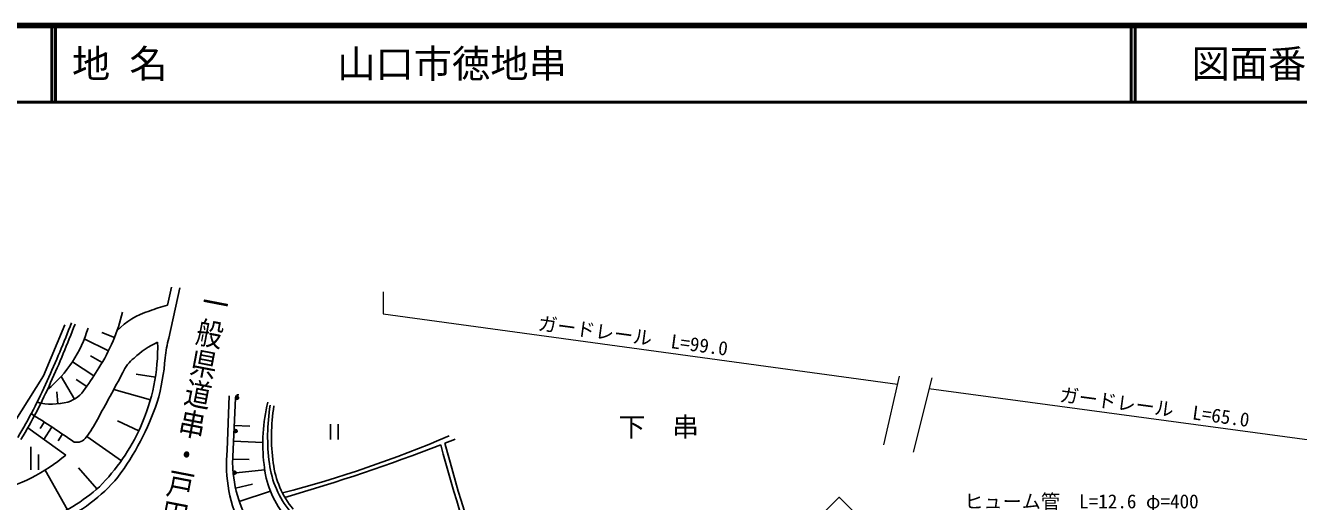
# Model space of a CAD drawing. Units: millimetres, scale not verified. Extents: x 40000 to 680000, y 20000 to 380000.
# Drawn here: x 364305 to 530604, y 317804 to 380000 of the extents above; entities that cross this region are included whole.
import ezdxf
from ezdxf.enums import TextEntityAlignment as Align

# ---------------------------------------------------------------- set-up
doc = ezdxf.new("R2010")
doc.units = ezdxf.units.MM
doc.header["$LTSCALE"] = 1000
for name, color, linetype, lineweight in [('M-BGD', 7, 'Continuous', 25), ('M-STR-HTXT', 7, 'Continuous', 13), ('M-STR-STRC', 7, 'Continuous', 25), ('M-TTL', 2, 'Continuous', 140), ('M-TTL-LINE', 7, 'Continuous', 50)]:
    doc.layers.add(name, color=color, linetype=linetype, lineweight=lineweight)
doc.layers.add('M-BMK-HTXT', color=7, linetype='Continuous')
doc.layers.add('M-TTL-TXT', color=7, linetype='Continuous')
doc.styles.add('@ＭＳ ゴシック', font='')
doc.styles.add('ＭＳ ゴシック', font='')
doc.styles.get('@ＭＳ ゴシック').set_extended_font_data('@MS Gothic')
doc.styles.get('ＭＳ ゴシック').set_extended_font_data('MS Gothic')

msp = doc.modelspace()

# ---------------------------------------------------------------- hatches: boundary and pattern name
at = {"layer": 'M-BGD'}
for points in [[(392147, 331362, 0.41422), (391947, 331562, 0.41422), (391747, 331362, 0.41422), (391947, 331162, 0.41422)], [(391954, 327010, 0.99999), (391554, 327010, 0.99999)], [(391823, 321573, 0.99999), (391423, 321573, 0.99999)]]:
    msp.add_hatch(color=256, dxfattribs=at).paths.add_polyline_path(points)

# ---------------------------------------------------------------- linework, layer by layer
for p, q in [((382863, 343451), (383362, 345790)), ((383021, 339159), (384451, 345730)), ((374279, 339901), (375938, 339248)), ((371991, 339046), (375158, 337485)), ((370445, 336070), (373246, 334237)), ((372805, 336849), (374329, 335950)), ((378770, 334445), (381276, 334053)), ((368961, 334150), (370717, 331199)), ((370945, 333761), (372307, 332831)), ((368383, 332146), (368540, 330564)), ((375851, 332462), (380633, 331111)), ((390920, 331612), (390663, 324535)), ((391747, 331370), (391361, 322668)), ((366716, 328101), (366228, 327350)), ((376349, 328339), (379101, 327051)), ((391587, 327759), (393603, 327670)), ((404163, 327912), (404163, 325912)), ((405163, 327912), (405163, 325912)), ((364597, 327418), (369575, 323878)), ((367688, 327469), (366684, 325925)), ((369112, 326543), (368589, 325739)), ((372324, 326321), (376830, 323140)), ((365000, 321934), (365000, 324934)), ((395313, 325533), (391496, 325702)), ((366000, 321934), (366000, 323934)), ((391390, 323320), (393543, 323277)), ((366877, 321924), (369784, 316739)), ((371247, 322213), (373649, 319467)), ((395550, 321955), (391823, 321574)), ((391755, 319569), (393970, 320086)), ((396295, 319161), (392239, 317811))]:
    msp.add_line(p, q, dxfattribs=at)
msp.add_lwpolyline([(358776, 318395), (360137, 323898), (366678, 334223), (369444, 340900)], dxfattribs=at)
for points in [[(392147, 331362, 0.41422), (391947, 331562, 0.41422), (391747, 331362, 0.41422), (391947, 331162, 0.41422)], [(391954, 327010, 0.99999), (391554, 327010, 0.99999)], [(391823, 321573, 0.99999), (391423, 321573, 0.99999)]]:
    msp.add_lwpolyline(points, format="xyb", close=True, dxfattribs=at)
for centre, radius, start, end in [((383201, 333484), 9597, 106.49352, 136.34495), ((387074, 326195), 17762, 103.71377, 111.80274), ((252086, 386175), 126507, 335.43171, 339.15196), ((252086, 386175), 127007, 335.43317, 339.15196), ((354284, 347772), 23272, 327.48693, 347.06487), ((356920, 344988), 16201, 309.30081, 343.78363), ((386601, 327839), 11909, 115.003, 132.9701), ((356501, 337928), 25076, 335.46869, 1.61015), ((400818, 334555), 18383, 165.49587, 173.64982), ((381805, 332504), 5237, 129.35996, 155.80609), ((354153, 338654), 28470, 343.94659, 355.84001), ((298984, 382833), 88749, 325.48844, 327.58857), ((-56869, 566456), 491935, 331.07659, 331.88698), ((307516, 359907), 65179, 328.83833, 336.17384), ((307516, 359907), 65679, 328.84235, 336.17102), ((368550, 334839), 4236, 287.69203, 327.29328), ((392147, 331353), 400, 87.46022, 177.46056), ((242850, 138385), 226669, 55.67538, 57.375), ((367764, 338402), 7876, 255.70589, 285.26322), ((348297, 341969), 35050, 323.21078, 341.38491), ((418104, 325342), 22791, 166.19725, 186.77333), ((421966, 326265), 26028, 170.89597, 187.69375), ((421966, 326265), 25528, 170.89597, 187.69808), ((361968, 334318), 13084, 321.65143, 333.7781), ((370997, 327029), 1486, 257.074, 326.06862), ((355925, 337899), 25590, 314.79967, 336.06143), ((357935, 471174), 157403, 284.70141, 293.07963), ((333770, 542823), 233536, 291.43274, 291.7884), ((408929, 322611), 18367, 173.98818, 207.43807), ((333770, 542823), 233536, 286.01391, 291.28957), ((604531, 373961), 192249, 194.68514, 200.75262), ((595775, 371209), 182502, 194.52479, 201.05245), ((354173, 342297), 24009, 284.13437, 309.90272), ((408751, 323304), 17402, 182.09597, 185.52532), ((407565, 323661), 12135, 184.75755, 218.79856), ((408449, 324343), 12376, 187.25353, 219.40047), ((408449, 324343), 11876, 187.24431, 219.38003), ((359302, 335426), 22358, 294.37396, 319.74799), ((408751, 323304), 17402, 186.01459, 216.8969), ((358624, 336648), 22824, 290.52554, 312.2053)]:
    msp.add_arc(centre, radius, start, end, dxfattribs=at)
at = {"layer": 'M-STR-HTXT'}
for p, q in [((476423, 325196), (478475, 334197)), ((480318, 324249), (482739, 333986)), ((539942, 324732), (482330, 332543))]:
    msp.add_line(p, q, dxfattribs=at)
msp.add_lwpolyline([(411032, 345219), (411032, 342307), (478237, 333153)], dxfattribs=at)
at = {"layer": 'M-STR-STRC'}
msp.add_lwpolyline([(470698, 318288), (470654, 318319), (470602, 318330), (470549, 318318), (470507, 318288), (466461, 314243), (466430, 314198), (466419, 314147), (466431, 314094), (466461, 314051), (470507, 310006), (470551, 309975), (470602, 309964), (470656, 309975), (470698, 310006), (474744, 314051), (474775, 314096), (474786, 314147), (474774, 314200), (474744, 314243)], close=True, dxfattribs=at)
at = {"layer": 'M-TTL'}
msp.add_line((680000, 380000), (40000, 380000), dxfattribs=at)
at = {"layer": 'M-TTL-LINE'}
for p, q in [((367750, 380000), (367750, 370000)), ((368250, 380000), (368250, 370000)), ((508747, 380000), (508747, 370000)), ((509247, 380000), (509247, 370000)), ((40000, 370000), (680000, 370000))]:
    msp.add_line(p, q, dxfattribs=at)

# ---------------------------------------------------------------- texts
at = {"layer": 'M-BMK-HTXT', "style": '@ＭＳ ゴシック', "width": 1.15}
msp.add_text('一般県道串・戸田線', height=2566, rotation=259.101, dxfattribs=at).set_placement((384046, 328303), align=Align.BOTTOM_CENTER)
at = {"layer": 'M-BMK-HTXT', "style": 'ＭＳ ゴシック'}
msp.add_text('下\u3000串', height=2566, dxfattribs=at).set_placement((447025, 325506), align=Align.BOTTOM_CENTER)
at = {"layer": 'M-STR-HTXT', "style": 'ＭＳ ゴシック'}
for s, rotation, p in [('ガードレール\u3000L=99.0', 352.244, (443475, 337989)), ('ガードレール\u3000L=65.0', 352.279, (511608, 328674))]:
    msp.add_text(s, height=1833, rotation=rotation, dxfattribs=at).set_placement(p, align=Align.BOTTOM_CENTER)
msp.add_text('\u3000ヒューム管\u3000L=12.6 φ=400', height=1833, dxfattribs=at).set_placement((484444, 316362), align=Align.BOTTOM_LEFT)
at = {"layer": 'M-TTL-TXT', "style": 'ＭＳ ゴシック'}
for s, p in [('地 名', (370380, 375000)), ('山口市徳地串', (405024, 375000))]:
    msp.add_text(s, height=3666, dxfattribs=at).set_placement(p, align=Align.MIDDLE_LEFT)
msp.add_text('図面番号', height=3666, dxfattribs=at).set_placement((526622, 375000), align=Align.MIDDLE_CENTER)

doc.saveas('drawing.dxf')
